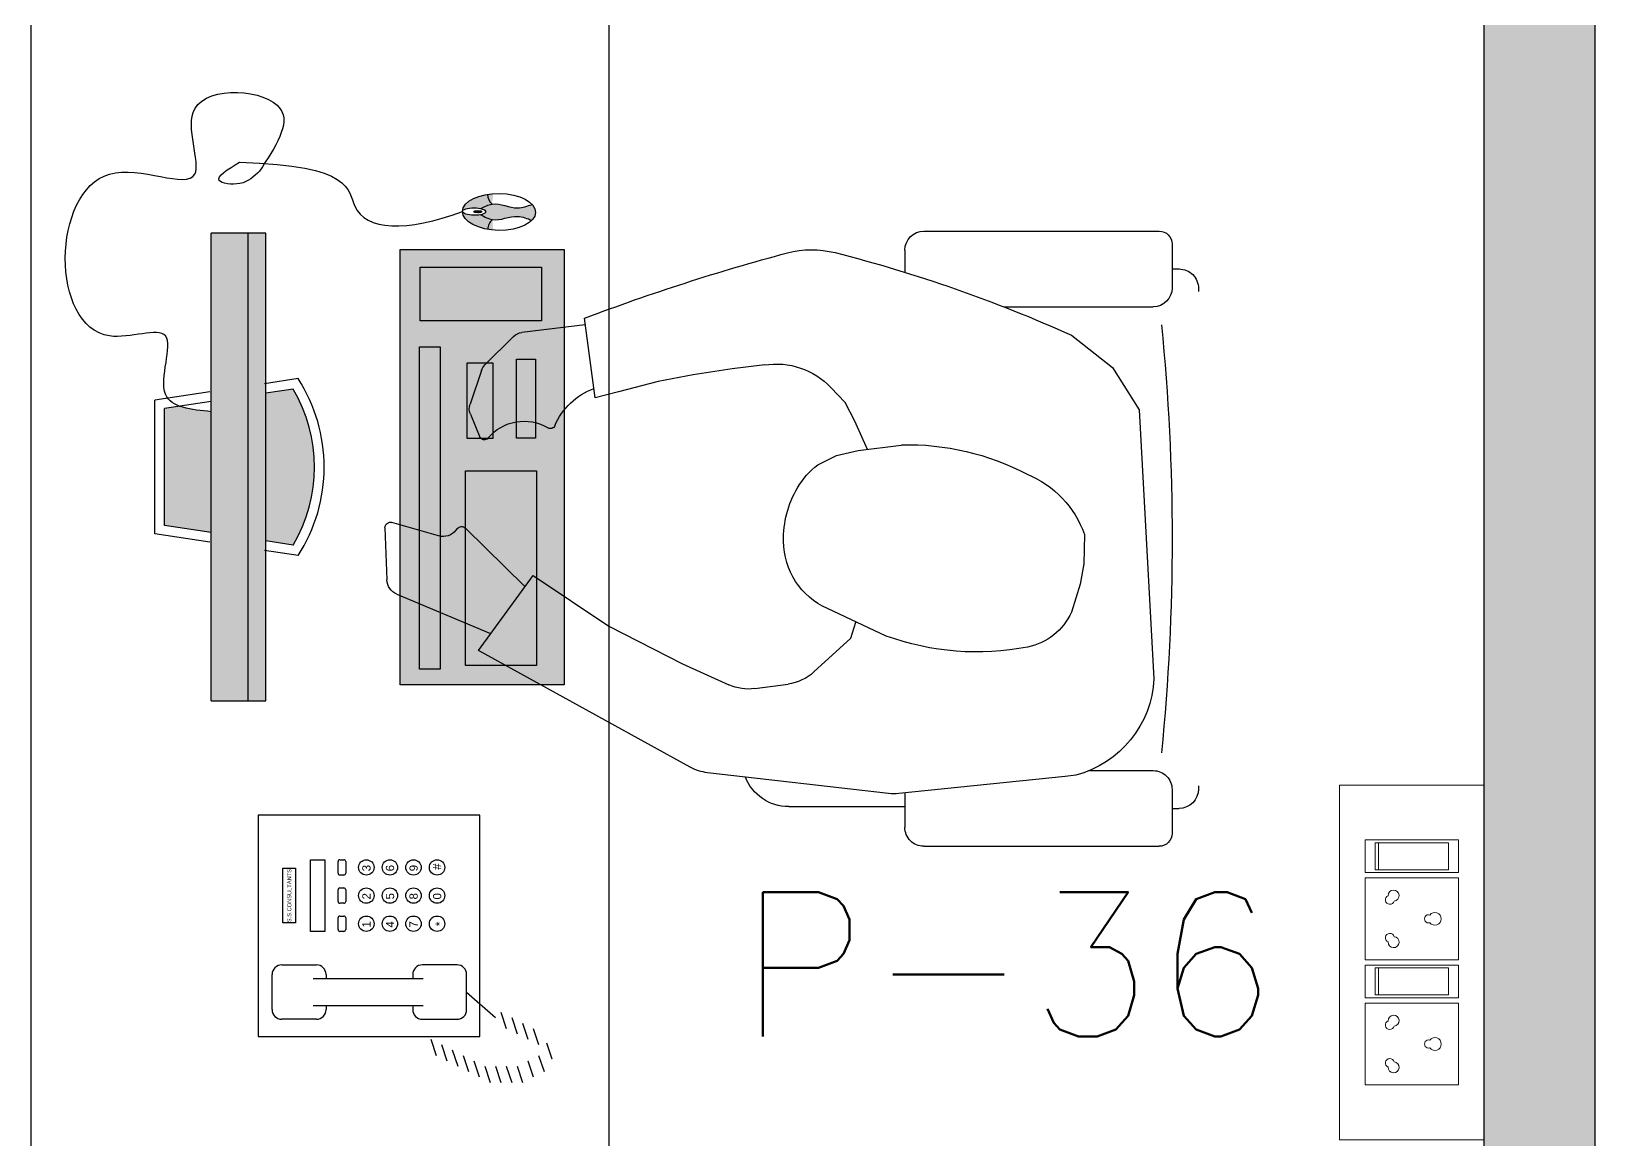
# Model space of a CAD drawing. Extents: x 11369658 to 11598203, y -3946797 to -3787209.
# Drawn here: x 11393188 to 11394812, y -3894258 to -3893106 of the extents above; entities that cross this region are included whole.
import ezdxf

# ---------------------------------------------------------------- set-up
doc = ezdxf.new("R2010")
doc.units = 0
doc.header["$MEASUREMENT"] = 0
doc.linetypes.add('CENTER', pattern=[0])
doc.layers.get('0').update_dxf_attribs({"linetype": 'CONTINUOUS'})
doc.layers.add('ELE-2NOS OF 6-16 RAW POWER SOCKET', color=1, linetype='CONTINUOUS', lineweight=20)
doc.layers.add('ELE-POWER SOCKET TEXT', color=7, linetype='CONTINUOUS', lineweight=5)
doc.layers.add('HS', color=251, linetype='CONTINUOUS')
doc.styles.add('ARIAL', font='arial.ttf', dxfattribs={"width": 0.75})
doc.styles.get("Standard").update_dxf_attribs({"font": 'arial.ttf'})

# ---------------------------------------------------------------- blocks, each defined once
blk = doc.blocks.new('6 MODULES RAW POWER')
at = {"layer": 'ELE-2NOS OF 6-16 RAW POWER SOCKET', "color": 1, "ltscale": 300}
for p, q in [((-6.077552437089629, 92.02330625927728), (-6.077552437089629, 19.72622087714798)), ((-6.077552437089629, 92.02330625927728), (-6.077552437089629, 19.72622087714798)), ((19.10981924441008, 92.02330625927728), (-6.077552437089629, 92.02330625927728)), ((-6.077552437089629, 92.02330625927728), (19.10981924441008, 92.02330625927728)), ((19.10981924441008, 19.72622087714798), (19.10981924441008, 92.02330625927728)), ((23.30771452467181, 92.02330625927728), (86.64348098579245, 92.02330625927728)), ((23.30771452467181, 19.72622087714798), (23.30771452467181, 92.02330625927728)), ((86.64348098579245, 92.02330625927728), (86.64348098579245, 19.72622087714798)), ((90.8413762660542, 92.02330625927728), (90.8413762660542, 19.72622087714798)), ((90.8413762660542, 92.02330625927728), (90.8413762660542, 19.72622087714798)), ((116.0287479475539, 92.02330625927728), (90.8413762660542, 92.02330625927728)), ((90.8413762660542, 92.02330625927728), (116.0287479475539, 92.02330625927728)), ((116.0287479475539, 19.72622087714798), (116.0287479475539, 92.02330625927728)), ((120.2266432278156, 19.72622087714798), (120.2266432278156, 92.02330625927728)), ((120.2266432278156, 92.02330625927728), (183.5624096890423, 92.02330625927728)), ((183.5624096890423, 92.02330625927728), (183.5624096890423, 19.72622087714798)), ((-3.978604796958763, 84.15225260881304), (-3.978604796958763, 27.59727452761222)), ((17.01087160434992, 84.15225260881304), (-3.978604796958763, 84.15225260881304)), ((17.01087160434992, 27.59727452761222), (17.01087160434992, 84.15225260881304)), ((92.94032390618506, 84.15225260881304), (92.94032390618506, 27.59727452761222)), ((113.9298003074937, 84.15225260881304), (92.94032390618506, 84.15225260881304)), ((113.9298003074937, 27.59727452761222), (113.9298003074937, 84.15225260881304)), ((-3.978604796958763, 30.11601169576926), (17.01087160434992, 30.11601169576926)), ((-3.978604796958763, 27.59727452761222), (17.01087160434992, 27.59727452761222)), ((92.94032390618506, 30.11601169576926), (113.9298003074937, 30.11601169576926)), ((92.94032390618506, 27.59727452761222), (113.9298003074937, 27.59727452761222)), ((-6.077552437089629, 19.72622087714798), (19.10981924441008, 19.72622087714798)), ((86.64348098579245, 19.72622087714798), (23.30771452467181, 19.72622087714798)), ((90.8413762660542, 19.72622087714798), (116.0287479475539, 19.72622087714798)), ((183.5624096890423, 19.72622087714798), (120.2266432278156, 19.72622087714798))]:
    blk.add_line(p, q, dxfattribs=at)
blk.add_lwpolyline([(-48.51514274815338, 0), (226, 0), (226, 111.7495271364164), (-48.51514274815338, 111.7495271364164)], close=True, dxfattribs=at)
for centre, radius, start, end in [((54.97559775526749, 73.7217762673341), 4.929470606321248, 307.1583653110645, 232.8416346889353), ((151.8945264584113, 73.7217762673341), 4.929470606321248, 307.1583653110644, 232.8416346889353), ((54.97559775526749, 68.79128193582112), 3.141532231910936, 161.4031195230226, 18.59688047697771), ((151.8945264584113, 68.79128193582112), 3.141532231910936, 161.4031195230224, 18.59688047697779), ((36.9264815646191, 41.762256586412), 4.248024088428537, 5.268912887088972, 272.5100337051845), ((40.27493976849705, 38.84012677893561), 3.427549703521761, 202.6838099297562, 75.09513666300917), ((69.67625574189651, 38.84012677893561), 3.427549703521761, 104.9048633369908, 337.3161900702437), ((73.02471394595122, 41.762256586412), 4.248024088428537, 267.4899662948152, 174.7310871129109), ((133.8454102677629, 41.762256586412), 4.248024088428537, 5.268912887088972, 272.5100337051849), ((137.1938684716409, 38.84012677893561), 3.427549703521761, 202.6838099297564, 75.09513666300917), ((166.5951844452171, 38.84012677893561), 3.427549703521761, 104.9048633369908, 337.3161900702436), ((169.943642649095, 41.762256586412), 4.248024088428537, 267.489966294815, 174.7310871129109)]:
    blk.add_arc(centre, radius, start, end, dxfattribs=at)

msp = doc.modelspace()

# ---------------------------------------------------------------- hatches: boundary and pattern name
h = msp.add_hatch(color=8)
h.dxf.hatch_style = 1
edge = h.paths.add_edge_path()
edge.add_arc((11393675.64543092, -3893275.287599035), 13.2539179130793, 179.2598745023485, 229.4615277725892, ccw=False)
edge.add_ellipse((11393674.23948504, -3893293.447306737), major_axis=(38.00888260555163, -0.5258028167620996), ratio=0.5040939593623253, start_angle=468.5600004424687, end_angle=539.9999999874688)
edge.add_ellipse((11393648.26346006, -3893293.107417654), major_axis=(12.032857611418, -0.1859137336754344), ratio=0.3216880064047317, start_angle=2.067571358566056e-08, end_angle=179.9999999655406, ccw=False)
edge.add_ellipse((11393648.26346006, -3893293.107417654), major_axis=(12.032857611418, -0.1859137336754344), ratio=0.3216880064047317, start_angle=-180.00000003445928, end_angle=2.067571358566056e-08, ccw=False)
edge.add_ellipse((11393674.23948504, -3893293.447306737), major_axis=(38.00888260555163, -0.5258028167620996), ratio=0.5040939593623253, start_angle=539.9999999874688, end_angle=612.3013535140204)
edge.add_arc((11393675.66407049, -3893311.731230734), 13.23356822491556, 128.5527937519682, 179.1747702921676, ccw=False)
edge.add_spline(control_points=[(11393667.41644116, -3893301.382127475), (11393675.8022336, -3893302.663434952), (11393690.24853616, -3893294.942578124), (11393703.48881451, -3893300.286695689), (11393708.35359457, -3893302.250246296)], knot_values=[0.4694720371276528, 0.4694720371276528, 0.4694720371276528, 0.4694720371276528, 1.407483953357447, 1.952313826482736, 1.952313826482736, 1.952313826482736, 1.952313826482736], degree=3, periodic=0)
edge.add_ellipse((11393674.23948504, -3893293.447306737), major_axis=(38.00888260555163, -0.5258028167620996), ratio=0.5040939593623253, start_angle=334.2319715225326, end_angle=385.7680285024122)
edge.add_spline(control_points=[(11393708.58404773, -3893285.591402721), (11393703.6699511, -3893287.416418888), (11393690.10422298, -3893292.454511352), (11393675.59828901, -3893284.095637765), (11393667.03093446, -3893285.360175204)], knot_values=[0.4506270724667458, 0.4506270724667458, 0.4506270724667458, 0.4506270724667458, 0.9954569455912963, 1.954670338081569, 1.954670338081569, 1.954670338081569, 1.954670338081569], degree=3, periodic=0)
h = msp.add_hatch(color=8)
h.dxf.hatch_style = 1
edge = h.paths.add_edge_path()
edge.add_ellipse((11393652.11461286, -3893293.291080637), major_axis=(4.098024485273234, -0.02806017541154832), ratio=0.2661020917250116, start_angle=0, end_angle=360)
h = msp.add_hatch(color=8)
h.dxf.hatch_style = 1
h.paths.add_polyline_path([(11393375.2537142, -3893315.725614291), (11393375.2537142, -3893801.725614022), (11393413.74963495, -3893801.725614022), (11393413.7496326, -3893315.725614104)])
h = msp.add_hatch(color=8)
h.dxf.hatch_style = 1
h.set_gradient(color1=(209, 209, 209), color2=(191, 191, 191), one_color=1, tint=0.75, name='INVCYLINDER')
h.paths.add_polyline_path([(11393431.9955557, -3893801.725614022), (11393413.74963495, -3893801.725614022), (11393413.7496326, -3893315.725614104), (11393431.9955557, -3893315.725614017)])
h = msp.add_hatch(color=8)
h.dxf.hatch_style = 1
h.paths.add_polyline_path([(11393592.43715783, -3893350.909162363), (11393592.43715783, -3893406.575985555), (11393718.27842911, -3893406.575985555), (11393718.27842911, -3893350.909162363)], flags=16)
h.paths.add_polyline_path([(11393639.47244558, -3893562.716820413), (11393639.47244558, -3893764.831980875), (11393713.16407314, -3893764.831980875), (11393713.16407314, -3893562.716820413)], flags=0)
h.paths.add_polyline_path([(11393591.71744577, -3893433.73325395), (11393591.71744577, -3893768.633588638), (11393613.13633318, -3893768.633588638), (11393613.13633318, -3893433.73325395)], flags=16)
h.paths.add_polyline_path([(11393571.36957902, -3893332.495094044), (11393571.36957902, -3893784.956133995), (11393741.76776085, -3893784.956133995), (11393741.76776085, -3893332.495094044)])
h.paths.add_polyline_path([(11393641.21375578, -3893450.368644442), (11393667.88322463, -3893450.368644442), (11393667.88322463, -3893529.142526757), (11393641.21375578, -3893529.142526757)], flags=0)
h.paths.add_polyline_path([(11393613.13633318, -3893768.633588638), (11393591.71744577, -3893768.633588638), (11393591.71744577, -3893433.73325395), (11393613.13633318, -3893433.73325395)], flags=0)
h.paths.add_polyline_path([(11393692.40967467, -3893446.677133113), (11393712.2253042, -3893446.677133113), (11393712.2253042, -3893528.728643542), (11393692.40967467, -3893528.728643542)], flags=16)
h.paths.add_polyline_path([(11393592.43715783, -3893406.575985555), (11393592.43715783, -3893350.909162363), (11393718.27842911, -3893350.909162363), (11393718.27842911, -3893406.575985555)], flags=0)
h.paths.add_polyline_path([(11393639.47244558, -3893562.716820413), (11393713.16407314, -3893562.716820413), (11393713.16407314, -3893764.831980875), (11393639.47244558, -3893764.831980875)], flags=16)
h.paths.add_polyline_path([(11393641.21375578, -3893450.368644442), (11393641.21375578, -3893529.142526757), (11393667.88322463, -3893529.142526757), (11393667.88322463, -3893450.368644442)], flags=16)
h = msp.add_hatch(color=8)
h.dxf.hatch_style = 1
h.set_gradient(color1=(209, 209, 209), color2=(191, 191, 191), one_color=1, tint=0.75, name='INVCYLINDER')
h.paths.add_polyline_path([(11393592.43715783, -3893350.909162363), (11393592.43715783, -3893406.575985555), (11393718.27842911, -3893406.575985555), (11393718.27842911, -3893350.909162363)])
h.paths.add_polyline_path([(11393639.47244558, -3893562.716820413), (11393639.47244558, -3893764.831980875), (11393713.16407314, -3893764.831980875), (11393713.16407314, -3893562.716820413)])
h.paths.add_polyline_path([(11393591.71744577, -3893433.73325395), (11393591.71744577, -3893768.633588638), (11393613.13633318, -3893768.633588638), (11393613.13633318, -3893433.73325395)])
h.paths.add_polyline_path([(11393641.21375578, -3893450.368644442), (11393641.21375578, -3893529.142526757), (11393667.88322463, -3893529.142526757), (11393667.88322463, -3893450.368644442)])
h.paths.add_polyline_path([(11393692.40967467, -3893446.677133113), (11393692.40967467, -3893528.728643542), (11393712.2253042, -3893528.728643542), (11393712.2253042, -3893446.677133113)])
h = msp.add_hatch(color=8)
h.dxf.hatch_style = 1
h.paths.add_polyline_path([(11393460.36647644, -3893477.725614019), (11393431.9955557, -3893482.021548539), (11393431.9955557, -3893635.429679502), (11393460.36647644, -3893639.725614022, 0.2729957282770792)])
edge = h.paths.add_edge_path()
edge.add_spline(control_points=[(11393375.2537142, -3893501.114240512), (11393363.45616184, -3893499.9847994), (11393351.65860949, -3893498.855358288), (11393342.59675883, -3893495.558344923)], knot_values=[0, 0, 0, 0, 28.67475405181993, 28.67475405181993, 28.67475405181993, 28.67475405181993], degree=3, periodic=0)
edge.add_line((11393342.59675883, -3893495.558344923), (11393326.63279345, -3893497.975614019))
edge.add_line((11393326.63279345, -3893497.975614019), (11393326.63279345, -3893619.475614021))
edge.add_line((11393326.63279345, -3893619.475614021), (11393375.2537142, -3893626.837810462))
edge.add_line((11393375.2537142, -3893626.837810462), (11393375.2537142, -3893501.114240512))
at = {"layer": 'HS', "lineweight": -3, "ltscale": 500}
h = msp.add_hatch(dxfattribs=at)
h.set_pattern_fill('ANSI31', color=8)
h.set_pattern_definition([(45, (532767.2245978583, -300955.6780442479), (-0.08838834764831845, 0.08838834764831845), [])])
h.paths.add_polyline_path([(11394812.47250971, -3892908.64164161), (11394697.47250971, -3892908.64164161), (11394697.47250971, -3895536.373280873), (11394812.47250971, -3895536.373280873)])

# ---------------------------------------------------------------- linework, layer by layer
at = {"color": 8, "lineweight": 25, "ltscale": 500}
for p, q in [((11394697.47250972, -3895536.373280873), (11394697.47250972, -3892906.373280877)), ((11393188.29408735, -3895297.049504276, 0.001307588085182942), (11393188.29408735, -3892997.191085117, 0.001307588085182942)), ((11393788.29408735, -3892997.191085117, 0.001307588085182942), (11393788.29408735, -3895297.049504276, 0.001307588085182942))]:
    msp.add_line(p, q, dxfattribs=at)
at = {"color": 8, "lineweight": 25}
for p, q in [((11394812.47250971, -3892906.373280876), (11394812.47250971, -3895536.373280872)), ((11393375.2537142, -3893801.725614022, 0.002615176170365885), (11393375.2537142, -3893315.725614017, 0.002615176170365885)), ((11393431.9955557, -3893315.725614017, 0.002615176170365885), (11393375.2537142, -3893315.725614291, 0.002615176170365885)), ((11393413.74963495, -3893801.725614022, 0.002615176170365885), (11393413.7496326, -3893315.725614155, 0.002615176170365885)), ((11393431.9955557, -3893801.725614022, 0.002615176170365885), (11393431.9955557, -3893315.725614017, 0.002615176170365885)), ((11394115.51578549, -3893313.465254785, 0.002615176170365885), (11394359.99099473, -3893313.465254785, 0.002615176170365885)), ((11393571.36957902, -3893784.956133995, 0.002615176170365885), (11393571.36957902, -3893332.495094044, 0.002615176170365885)), ((11393571.36957902, -3893332.495094044, 0.002615176170365885), (11393741.76776085, -3893332.495094044, 0.002615176170365885)), ((11393741.76776085, -3893332.495094044, 0.002615176170365885), (11393741.76776085, -3893784.956133995, 0.002615176170365885)), ((11394095.84376179, -3893333.137278507, 0.002615176170365885), (11394095.84376179, -3893356.256769056, 0.002615176170365885)), ((11394373.41795745, -3893326.892217521, 0.002615176170365885), (11394373.41795745, -3893372.593506915, 0.002615176170365885)), ((11393592.43715783, -3893406.575985555, 0.002615176170365885), (11393592.43715783, -3893350.909162363, 0.002615176170365885)), ((11393592.43715783, -3893350.909162363, 0.002615176170365885), (11393718.27842911, -3893350.909162363, 0.002615176170365885)), ((11393718.27842911, -3893350.909162363, 0.002615176170365885), (11393718.27842911, -3893406.575985555, 0.002615176170365885)), ((11394373.41795745, -3893352.809302226, 0.002615176170365885), (11394380.61937968, -3893352.809302226, 0.002615176170365885)), ((11394400.8060179, -3893372.995940465, 0.002615176170365885), (11394400.8060179, -3893376.344437862, 0.002615176170365885)), ((11394198.67645261, -3893392.153349666, 0.002615176170365885), (11394353.85811472, -3893392.153349666, 0.002615176170365885)), ((11393718.27842911, -3893406.575985555, 0.002615176170365885), (11393592.43715783, -3893406.575985555, 0.002615176170365885)), ((11393763.85914073, -3893410.767971342, 0.002615176170365885), (11393697.93126202, -3893418.747872584, 0.002615176170365885)), ((11393774.13085561, -3893486.83458773, 0.002615176170365885), (11393763.10328829, -3893404.051793156, 0.002615176170365885)), ((11393689.32361057, -3893422.910448775, 0.002615176170365885), (11393659.54696372, -3893452.391727503, 0.002615176170365885)), ((11394269.07562025, -3893421.714255579, 0.002615176170365885), (11394311.64223386, -3893455.110837456, 0.002615176170365885)), ((11393591.71744577, -3893768.633588638, 0.002615176170365885), (11393591.71744577, -3893433.73325395, 0.002615176170365885)), ((11393591.71744577, -3893433.73325395, 0.002615176170365885), (11393613.13633318, -3893433.73325395, 0.002615176170365885)), ((11393613.13633318, -3893433.73325395, 0.002615176170365885), (11393613.13633318, -3893768.633588638, 0.002615176170365885)), ((11393692.40967467, -3893528.728643542, 0.002615176170365885), (11393692.40967467, -3893446.677133113, 0.002615176170365885)), ((11393692.40967467, -3893446.677133113, 0.002615176170365885), (11393712.2253042, -3893446.677133113, 0.002615176170365885)), ((11393712.2253042, -3893446.677133113, 0.002615176170365885), (11393712.2253042, -3893528.728643542, 0.002615176170365885)), ((11393641.21375578, -3893529.142526757, 0.002615176170365885), (11393641.21375578, -3893450.368644442, 0.002615176170365885)), ((11393641.21375578, -3893450.368644442, 0.002615176170365885), (11393667.88322463, -3893450.368644442, 0.002615176170365885)), ((11393655.94970636, -3893458.153729685, 0.002615176170365885), (11393644.10263986, -3893493.218765259, 0.002615176170365885)), ((11393667.88322463, -3893450.368644442, 0.002615176170365885), (11393667.88322463, -3893529.142526757, 0.002615176170365885)), ((11393875.85113276, -3893462.806732386, 0.002615176170365885), (11393839.64230421, -3893469.877655789, 0.002615176170365885)), ((11393916.318638, -3893456.44894732, 0.002615176170365885), (11393875.85113276, -3893462.806732386, 0.002615176170365885)), ((11393947.55565153, -3893452.923562277, 0.002615176170365885), (11393916.318638, -3893456.44894732, 0.002615176170365885)), ((11393949.82409123, -3893452.567171343, 0.002615176170365885), (11393947.55565153, -3893452.923562277, 0.002615176170365885)), ((11394311.64223386, -3893455.110837456, 0.002615176170365885), (11394339.29340239, -3893499.144034414, 0.002615176170365885)), ((11393465.46263409, -3893466.713536296, 0.002615176170365885), (11393430.47970407, -3893472.010663521, 0.002615176170365885)), ((11393460.36647644, -3893477.725614019, 0.002615176170365885), (11393431.9955557, -3893482.021548539, 0.002615176170365885)), ((11393798.46166063, -3893480.494117552, 0.002615176170365885), (11393774.13085561, -3893486.83458773, 0.002615176170365885)), ((11393839.64230421, -3893469.877655789, 0.002615176170365885), (11393798.46166063, -3893480.494117552, 0.002615176170365885)), ((11394033.89328059, -3893491.641803745, 0.002615176170365885), (11394018.99798883, -3893476.013220312, 0.002615176170365885)), ((11393373.73786257, -3893480.60253256, 0.002615176170365885), (11393316.50779345, -3893489.26832919, 0.002615176170365885)), ((11393316.50779345, -3893628.182898849, 0.002615176170365885), (11393316.50779345, -3893489.26832919, 0.002615176170365885)), ((11393375.2537142, -3893490.613417575, 0.002615176170365885), (11393326.63279345, -3893497.975614019, 0.002615176170365885)), ((11394043.81675733, -3893510.815925542, 0.002615176170365885), (11394033.89328059, -3893491.641803745, 0.002615176170365885)), ((11393326.63279345, -3893619.475614021, 0.002615176170365885), (11393326.63279345, -3893497.975614019, 0.002615176170365885)), ((11393644.44940926, -3893503.587203514, 0.002615176170365885), (11393654.33372707, -3893527.451120375, 0.002615176170365885)), ((11394057.07588254, -3893540.341165904, 0.002615176170365885), (11394043.81675733, -3893510.815925542, 0.002615176170365885)), ((11394339.29340239, -3893499.144034414, 0.002615176170365885), (11394354.49770494, -3893778.705436418, 0.002615176170365885)), ((11393667.88322463, -3893529.142526757, 0.002615176170365885), (11393641.21375578, -3893529.142526757, 0.002615176170365885)), ((11393712.2253042, -3893528.728643542, 0.002615176170365885), (11393692.40967467, -3893528.728643542, 0.002615176170365885)), ((11394024.66375263, -3893546.516061204, 0.002615176170365885), (11394047.38341277, -3893541.56439949, 0.002615176170365885)), ((11394047.38341277, -3893541.56439949, 0.002615176170365885), (11394092.10959471, -3893535.919752758, 0.002615176170365885)), ((11394005.48963085, -3893556.43953795, 0.002615176170365885), (11394024.66375263, -3893546.516061204, 0.002615176170365885)), ((11393639.47244558, -3893764.831980875, 0.002615176170365885), (11393639.47244558, -3893562.716820413, 0.002615176170365885)), ((11393639.47244558, -3893562.716820413, 0.002615176170365885), (11393713.16407314, -3893562.716820413, 0.002615176170365885)), ((11393713.16407314, -3893562.716820413, 0.002615176170365885), (11393713.16407314, -3893764.831980875, 0.002615176170365885)), ((11393375.2537142, -3893626.837810462, 0.002615176170365885), (11393326.63279345, -3893619.475614021, 0.002615176170365885)), ((11393555.76145971, -3893621.84125714, 0.002615176170365885), (11393557.67243673, -3893675.811772395, 0.002615176170365885)), ((11393611.48064613, -3893630.15122984, 0.002615176170365885), (11393562.99034295, -3893616.19621818, 0.002615176170365885)), ((11393630.82949778, -3893622.697088649, 0.002615176170365885), (11393629.50855298, -3893624.366009884, 0.002615176170365885)), ((11393700.92522933, -3893682.738617973, 0.002615176170365885), (11393639.24131938, -3893622.170696383, 0.002615176170365885)), ((11393373.73786257, -3893636.848695481, 0.002615176170365885), (11393316.50779345, -3893628.182898849, 0.002615176170365885)), ((11393460.36647644, -3893639.725614021, 0.002615176170365885), (11393431.9955557, -3893635.429679502, 0.002615176170365885)), ((11394282.3541894, -3893628.636366198, 0.002615176170365885), (11394281.62089775, -3893659.160241412, 0.002615176170365885)), ((11393465.46263409, -3893650.737691743, 0.002615176170365885), (11393430.47970407, -3893645.440564521, 0.002615176170365885)), ((11394281.62089775, -3893659.160241412, 0.002615176170365885), (11394278.05520607, -3893680.453624897, 0.002615176170365885)), ((11393652.73182821, -3893749.423274517, 0.002615176170365885), (11393709.58136185, -3893671.381123938, 0.002615176170365885)), ((11393709.58136185, -3893671.381123938, 0.002615176170365885), (11393788.3366507, -3893723.971980929, 0.002615176170365885)), ((11393568.08550364, -3893690.884586997, 0.002615176170365885), (11393665.3714538, -3893731.680953985, 0.002615176170365885)), ((11394278.05520607, -3893680.453624897, 0.002615176170365885), (11394268.80456103, -3893709.551223438, 0.002615176170365885)), ((11394076.41066486, -3893734.249072051, 0.002615176170365885), (11394015.37253474, -3893705.577566635, 0.002615176170365885)), ((11393788.3366507, -3893723.971980929, 0.002615176170365885), (11393864.97267786, -3893763.073669493, 0.002615176170365885)), ((11394039.53348745, -3893736.370299593, 0.002615176170365885), (11394044.88237129, -3893719.988351714, 0.002615176170365885)), ((11394001.18340613, -3893771.658152588, 0.002615176170365885), (11394039.53348745, -3893736.370299593, 0.002615176170365885)), ((11393872.73260606, -3893870.575285256, 0.002615176170365885), (11393652.73182821, -3893749.423274517, 0.002615176170365885)), ((11393613.13633318, -3893768.633588638, 0.002615176170365885), (11393591.71744577, -3893768.633588638, 0.002615176170365885)), ((11393713.16407314, -3893764.831980875, 0.002615176170365885), (11393639.47244558, -3893764.831980875, 0.002615176170365885)), ((11393864.97267786, -3893763.073669493, 0.002615176170365885), (11393913.07997155, -3893784.934287269, 0.002615176170365885)), ((11393741.76776085, -3893784.956133995, 0.002615176170365885), (11393571.36957902, -3893784.956133995, 0.002615176170365885)), ((11393940.06219436, -3893788.890450567, 0.002615176170365885), (11393974.51902799, -3893784.19799996, 0.002615176170365885)), ((11393375.2537142, -3893801.725614022, 0.002615176170365885), (11393431.9955557, -3893801.725614022, 0.002615176170365885)), ((11394078.81996218, -3893897.992646025, 0.002615176170365885), (11393890.8320857, -3893876.352897439, 0.002615176170365885)), ((11394262.33492213, -3893880.285522124, 0.002615176170365885), (11394089.47375977, -3893898.057410162, 0.002615176170365885)), ((11394273.41821786, -3893878.886760004, 0.002615176170365885), (11394262.33492213, -3893880.285522124, 0.002615176170365885)), ((11394287.55765122, -3893874.117930807, 0.002615176170365885), (11394353.85811472, -3893874.117930807, 0.002615176170365885)), ((11394095.84376179, -3893897.402509077, 0.002615176170365885), (11394095.84376179, -3893933.134001967, 0.002615176170365885)), ((11394373.41795745, -3893893.677773558, 0.002615176170365885), (11394373.41795745, -3893939.379062951, 0.002615176170365885)), ((11394400.8060179, -3893889.926842611, 0.002615176170365885), (11394400.8060179, -3893893.275340006, 0.002615176170365885)), ((11393975.15580772, -3893911.605030727, 0.002615176170365885), (11394095.84376179, -3893911.605030727, 0.002615176170365885)), ((11394373.41795745, -3893913.461978247, 0.002615176170365885), (11394380.61937968, -3893913.461978247, 0.002615176170365885)), ((11393424.02273199, -3893920.549965261, 0.001307588085182942), (11393424.02273199, -3894150.549965261, 0.001307588085182942)), ((11393654.36885024, -3893920.549965261, 0.001307588085182942), (11393424.02273199, -3893920.549965261, 0.001307588085182942)), ((11393654.36885024, -3894150.549965261, 0.001307588085182942), (11393654.36885024, -3893920.549965261, 0.001307588085182942)), ((11393478.29224855, -3894041.249870205, 0.00261517615581397), (11393478.29224855, -3893966.76717186, 0.00261517615581397)), ((11393478.29224855, -3893966.76717186, 0.00261517615581397), (11393493.29224855, -3893966.76717186, 0.00261517615581397)), ((11393493.29224855, -3893966.76717186, 0.00261517615581397), (11393493.29224855, -3894041.249870205, 0.00261517615581397)), ((11393508.97533321, -3893966.76717186, 0.001307588085182942), (11393512.97533321, -3893966.76717186, 0.001307588085182942)), ((11394115.51578549, -3893952.806025688, 0.002615176170365885), (11394359.99099473, -3893952.806025688, 0.002615176170365885)), ((11393449.61426942, -3894032.477224506, 0.00261517615581397), (11393449.61426942, -3893975.539817557, 0.00261517615581397)), ((11393449.61426942, -3893975.539817557, 0.00261517615581397), (11393462.75367102, -3893975.539817557, 0.00261517615581397)), ((11393462.75367102, -3893975.539817557, 0.00261517615581397), (11393462.75367102, -3894032.477224506, 0.00261517615581397)), ((11393506.97533321, -3893980.76717186, 0.001307588085182942), (11393506.97533321, -3893968.76717186, 0.001307588085182942)), ((11393512.97533321, -3893982.76717186, 0.001307588085182942), (11393508.97533321, -3893982.76717186, 0.001307588085182942)), ((11393514.97533321, -3893968.76717186, 0.001307588085182942), (11393514.97533321, -3893980.76717186, 0.001307588085182942)), ((11393506.97533321, -3894010.008521032, 0.001307588085182942), (11393506.97533321, -3893998.008521032, 0.001307588085182942)), ((11393508.97533321, -3893996.008521032, 0.001307588085182942), (11393512.97533321, -3893996.008521032, 0.001307588085182942)), ((11393514.97533321, -3893998.008521032, 0.001307588085182942), (11393514.97533321, -3894010.008521032, 0.001307588085182942)), ((11393512.97533321, -3894012.008521032, 0.001307588085182942), (11393508.97533321, -3894012.008521032, 0.001307588085182942)), ((11393462.75367102, -3894032.477224506, 0.00261517615581397), (11393449.61426942, -3894032.477224506, 0.00261517615581397)), ((11393506.97533321, -3894039.249870205, 0.001307588085182942), (11393506.97533321, -3894027.249870205, 0.001307588085182942)), ((11393508.97533321, -3894025.249870205, 0.001307588085182942), (11393512.97533321, -3894025.249870205, 0.001307588085182942)), ((11393514.97533321, -3894027.249870205, 0.001307588085182942), (11393514.97533321, -3894039.249870205, 0.001307588085182942)), ((11393493.29224855, -3894041.249870205, 0.00261517615581397), (11393478.29224855, -3894041.249870205, 0.00261517615581397)), ((11393512.97533321, -3894041.249870205, 0.001307588085182942), (11393508.97533321, -3894041.249870205, 0.001307588085182942)), ((11393448.50003774, -3894076.042909376, 0.001307588085182942), (11393484.54819117, -3894076.046403637, 0.001307588085182942)), ((11393630.59594154, -3894076.042909376, 0.001307588085182942), (11393594.54778811, -3894076.046403637, 0.001307588085182942)), ((11393438.49908552, -3894122.54290924, 0.001307588085182942), (11393438.49908552, -3894086.042909332, 0.001307588085182942)), ((11393481.14461342, -3894090.228085961, 0.001307588085182942), (11393595.39408251, -3894090.228085961, 0.001307588085182942)), ((11393494.54723895, -3894086.046403592, 0.001307588085182942), (11393494.54723895, -3894090.327009188, 0.001307588085182942)), ((11393584.54874034, -3894086.046403592, 0.001307588085182942), (11393584.54874034, -3894090.327009188, 0.001307588085182942)), ((11393640.59689377, -3894122.54290924, 0.001307588085182942), (11393640.59689377, -3894086.042909332, 0.001307588085182942)), ((11393640.59689377, -3894104.292909285, 0.001307588085182942), (11393670.53673992, -3894130.85125077, 0.001307588085182942)), ((11393481.14461342, -3894118.357732609, 0.001307588085182942), (11393595.39408251, -3894118.357732609, 0.001307588085182942)), ((11393494.54723895, -3894118.357732609, 0.001307588085182942), (11393494.54723895, -3894122.546403501, 0.001307588085182942)), ((11393584.54874034, -3894118.357732609, 0.001307588085182942), (11393584.54874034, -3894122.546403501, 0.001307588085182942)), ((11393676.1428846, -3894125.245106088, 0.001307588085182942), (11393681.74902929, -3894142.06354014, 0.001307588085182942)), ((11393484.54628672, -3894132.546403456, 0.001307588085182942), (11393448.49813329, -3894132.542909194, 0.001307588085182942)), ((11393594.54969256, -3894132.546403456, 0.001307588085182942), (11393630.59784599, -3894132.542909194, 0.001307588085182942)), ((11393687.35517397, -3894130.85125077, 0.001307588085182942), (11393692.96131866, -3894147.669684824, 0.001307588085182942)), ((11393698.56746334, -3894136.457395455, 0.001307588085182942), (11393704.17360803, -3894153.275829507, 0.001307588085182942)), ((11393709.77975271, -3894142.06354014, 0.001307588085182942), (11393715.38589739, -3894158.881974192, 0.001307588085182942)), ((11393424.02273199, -3894150.549965261, 0.001307588085182942), (11393654.36885024, -3894150.549965261, 0.001307588085182942)), ((11393603.26300371, -3894153.275829507, 0.001307588085182942), (11393608.86914839, -3894170.094263561, 0.001307588085182942)), ((11393614.47529308, -3894158.881974192, 0.001307588085182942), (11393620.08143776, -3894175.700408245, 0.001307588085182942)), ((11393723.3691873, -3894156.901818508, 0.001307588085182942), (11393728.97533198, -3894173.720252562, 0.001307588085182942)), ((11393625.68758245, -3894164.488118878, 0.001307588085182942), (11393631.29372713, -3894181.30655293, 0.001307588085182942)), ((11393636.89987181, -3894170.094263561, 0.001307588085182942), (11393642.5060165, -3894186.912697613, 0.001307588085182942)), ((11393648.11216118, -3894175.700408245, 0.001307588085182942), (11393653.71830587, -3894192.518842297, 0.001307588085182942)), ((11393704.17360803, -3894175.700408245, 0.001307588085182942), (11393709.77975271, -3894192.518842297, 0.001307588085182942)), ((11393715.38589739, -3894170.094263561, 0.001307588085182942), (11393720.99204208, -3894186.912697613, 0.001307588085182942)), ((11393659.32445055, -3894181.30655293, 0.001307588085182942), (11393664.93059524, -3894198.124986982, 0.001307588085182942)), ((11393670.53673992, -3894181.30655293, 0.001307588085182942), (11393676.1428846, -3894198.124986982, 0.001307588085182942)), ((11393681.74902929, -3894181.30655293, 0.001307588085182942), (11393687.35517397, -3894198.124986982, 0.001307588085182942)), ((11393692.96131866, -3894181.30655293, 0.001307588085182942), (11393698.56746334, -3894198.124986982, 0.001307588085182942))]:
    msp.add_line(p, q, dxfattribs=at)
at = {"color": 8}
for centre in [(11393536.34980059, -3893974.76717186, 0.001307588085182942), (11393560.84980059, -3893974.76717186, 0.001307588085182942), (11393585.34980059, -3893974.76717186, 0.001307588085182942), (11393609.84980059, -3893974.76717186, 0.001307588085182942), (11393536.34980059, -3894004.008521032, 0.001307588085182942), (11393560.84980059, -3894004.008521032, 0.001307588085182942), (11393585.34980059, -3894004.008521032, 0.001307588085182942), (11393609.84980059, -3894004.008521032, 0.001307588085182942), (11393536.34980059, -3894033.249870205, 0.001307588085182942), (11393560.84980059, -3894033.249870205, 0.001307588085182942), (11393585.34980059, -3894033.249870205, 0.001307588085182942), (11393609.84980059, -3894033.249870205, 0.001307588085182942)]:
    msp.add_circle(centre, 8, dxfattribs=at)
for centre, radius, start, end in [((11393675.64241718, -3893275.357072297, 0.002615176170365885), 13.25391791307647, 179.2598745063741, 229.5773125259854), ((11393675.66105674, -3893311.800703999, 0.002615176170365885), 13.23356822491399, 127.5346679428124, 179.1747702841041), ((11393323.06883379, -3893558.725614019, 0.002615176170365885), 159.4102966545111, 329.4611315018292, 30.5388684971098), ((11393323.06883379, -3893558.725614019, 0.002615176170365885), 169.535296654641, 327.1302492113667, 32.86975078823676), ((11393508.97533321, -3893968.76717186, 0.001307588085182942), 2, 90, 180), ((11393512.97533321, -3893968.76717186, 0.001307588085182942), 2, 0, 90), ((11393508.97533321, -3893980.76717186, 0.001307588085182942), 2, 180, 270), ((11393512.97533321, -3893980.76717186, 0.001307588085182942), 2, 270, 0), ((11393508.97533321, -3893998.008521032, 0.001307588085182942), 2, 90, 180), ((11393512.97533321, -3893998.008521032, 0.001307588085182942), 2, 0, 90), ((11393508.97533321, -3894010.008521032, 0.001307588085182942), 2, 180, 270), ((11393512.97533321, -3894010.008521032, 0.001307588085182942), 2, 270, 0), ((11393508.97533321, -3894027.249870205, 0.001307588085182942), 2, 90, 180), ((11393512.97533321, -3894027.249870205, 0.001307588085182942), 2, 0, 90), ((11393508.97533321, -3894039.249870205, 0.001307588085182942), 2, 180, 270), ((11393512.97533321, -3894039.249870205, 0.001307588085182942), 2, 270, 0), ((11393448.49908552, -3894086.04290933, 0.001307588085182942), 10, 89.99454417294888, 180), ((11393484.54723895, -3894086.046403592, 0.001307588085182942), 10.00000000016732, 0, 89.99454417294888), ((11393594.54874034, -3894086.046403591, 0.001307588085182942), 9.999999999236172, 90.00545582705163, 180), ((11393630.59689377, -3894086.04290933, 0.001307588085182942), 10, 0, 90.00545582705112), ((11393448.49908552, -3894122.542909238, 0.001307588085182942), 10.00000000063298, 180, 269.9945441729491), ((11393484.54723895, -3894122.546403501, 0.001307588085182942), 10, 269.9945441729489, 0), ((11393594.54874034, -3894122.546403501, 0.001307588085182942), 9.999999998137355, 180, 270.0054558270521), ((11393630.59689377, -3894122.54290924, 0.001307588085182942), 9.999999999701833, 270.0054558270513, 0)]:
    msp.add_arc(centre, radius, start, end, dxfattribs=at)
for centre, major_axis, ratio in [((11393674.2364713, -3893293.51678, 0.002615176170365885), (38.00888260555113, -0.5258028167620932), 0.5040939593623253), ((11393648.26044632, -3893293.176890921, 0.002615176170365885), (12.03285761141819, -0.1859137336754364), 0.3216880064047317), ((11393652.11461286, -3893293.291080637, 0.002615176170365885), (4.098024485273249, -0.02806017541154829), 0.2661020917250114)]:
    msp.add_ellipse(centre, major_axis=major_axis, ratio=ratio, dxfattribs=at)
at = {"color": 8, "extrusion": (0, 0, -0.9999999999999999)}
for centre, major_axis, ratio, start_param, end_param in [((11394115.51578549, -3893333.137278507, 0.002615176170365885), (0.7758574193302368, -19.65671799899719), 0.9999999991214308, 1.61024619274684, 3.181042519197061), ((11394531.99201512, -3895427.900670001, 0.002615176170365885), (-15.89562310120864, -2164.925282942607), 0.9999999991715892, 2.771178495052932, 2.873445866623981), ((11393574.65842078, -3893675.210336126, 0.002615176170365885), (-2.857525952821342, -16.75469861089107), 0.9999999991821601, 0.2281456300156377, 1.366477954337745), ((11394210.96941801, -3893683.512219094, 0.002615176170365885), (1.420313978971036, -63.41069491200979), 0.9999999991479847, -1.125357855216803, -0.1739828267197838)]:
    msp.add_ellipse(centre, major_axis=major_axis, ratio=ratio, start_param=start_param, end_param=end_param, dxfattribs=at)
at = {"color": 8, "extrusion": (0, 0, -1)}
for centre, major_axis, ratio, start_param, end_param in [((11394359.99099473, -3893326.892217521, 0.002615176170365885), (0.4365718760336932, -13.41986338652586), 0.999999999096382, 3.174112952245129, 4.744909278836173), ((11393999.0966018, -3893431.164521255, 0.002615176170365885), (0.6205749669084377, -98.35816091127973), 0.9999999991497168, 2.887097332260101, 3.397350030254553), ((11393652.62975934, -3894791.169261828, 0.002615176170365885), (23.37786009381528, -1501.62112062022), 0.9999999991867052, 3.406607932153399, 3.580129781187734), ((11394380.61937968, -3893372.995940465, 0.002615176170365885), (-0.2808424258119414, -20.18468456464483), 0.9999999991461607, 3.127679911683388, 4.698476238652587), ((11394353.85811472, -3893372.593506915, 0.002615176170365885), (1.502828277001915, -19.5020243973623), 0.9999999991327081, -1.493888203403713, 0.07690812308574291), ((11392143.1430409, -3893633.135640236, 0.002615176170365885), (0.268433070815743, -2230.274902332396), 0.999999999130103, 4.612615419880972, 4.812403258361938), ((11393699.70414654, -3893433.394985659, 0.002615176170365885), (10.43266602407346, -10.43266602407346), 0.9999999998877857, 3.146577062202178, 3.806536918588644), ((11393669.92749969, -3893462.876264388, 0.002615176170365885), (10.43266602480002, -10.43266602480002), 0.9999999991010011, 2.682013333022486, 3.146577062332344), ((11393962.03684677, -3893530.301751019, 0.002615176170365885), (0.2782470143260979, -78.68760292705888), 0.9999999991861656, 2.989294160171361, 3.954545823333276), ((11393796.31088669, -3893542.490688017, 0.002615176170365885), (1.924682722587325, -69.45796391685933), 0.9999999991292563, 1.994275334766274, 2.824627467032875), ((11393658.0804332, -3893497.941299964, 0.002615176170365885), (-10.43266602520537, -10.43266602520537), 0.9999999999171121, 0.3927148263068018, 1.111217006164771), ((11393700.06240589, -3893559.41549734, 0.002615176170365885), (0.9860391679138525, -48.38029170712966), 0.999999999166669, 2.279074880016427, 3.706122923910391), ((11393658.87740172, -3893525.569152525, 0.002615176170365885), (-3.477555341779405, -3.477555341779406), 0.999999999797869, 4.614891182997784, 6.675900134043406), ((11393727.65975359, -3893513.806660183, 0.002615176170365885), (-3.477555342006578, -3.477555342006579), 0.9999999998915357, 4.322766878560284, 6.041939226424299), ((11394098.67250321, -3893801.568406913, 0.002615176170365885), (-2.157045314821896, -266.1414685328908), 0.9999999991263019, 3.109092605499936, 3.618568927590396), ((11394051.04200372, -3893618.234992636, 0.002615176170365885), (-5.318828063624024, -76.58594496770237), 0.9999999991286492, 2.017902395549624, 2.437030125154796), ((11394183.48532375, -3893663.216335051, 0.002615176170365885), (1.202289992437729, -104.7348144460708), 0.9999999991478912, 3.537566709493716, 4.387410509686974), ((11394074.93030793, -3893633.627988957, 0.002615176170365885), (-0.3673944423655074, -105.1555199329692), 0.9999999991813626, 1.546457480285748, 2.09886376556387), ((11393561.42345439, -3893621.640778385, 0.002615176170365885), (-4.006143753674737, -4.006143753674738), 0.9999999997467772, 0.7500051532573746, 2.636411908591553), ((11393616.18131179, -3893613.817549225, 0.002615176170365885), (-0.6770976677994641, -16.98313630977016), 0.999999999127301, -0.9411099048446943, 0.2403697000707776), ((11393635.27191151, -3893626.213242201, 0.002615176170365885), (4.006143753774201, -4.006143753774201), 0.9999999998975404, 3.025728631827112, 4.703260630526903), ((11394046.09615468, -3893635.737547578, 0.002615176170365885), (-0.1453287767851056, -76.29906923161174), 0.9999999991375393, 0.4125303121582102, 1.567813386112932), ((11394170.49289307, -3893475.914852839, 0.002615176170365885), (-0.01614926372737009, -274.9327813012665), 0.9999999991445039, -0.1934996773078055, 0.3491994093244335), ((11393967.88277275, -3893735.467738837, 0.002615176170365885), (1.239652792526558, -49.16443321731887), 0.9999999991453935, -0.7186280983645199, -0.1101417351179848), ((11393933.42593911, -3893740.160189444, 0.002615176170365885), (0.4732971616873882, -49.1777817987824), 0.9999999990878347, -0.1257269061482189, 0.4361422804142991), ((11394245.79086999, -3893773.626605351, 0.002615176170365885), (-0.1057778652302135, -108.8253615703813), 0.9999999991487177, -1.525081833149523, -0.2576497282111454), ((11393896.45618424, -3893827.495474786, 0.002615176170365885), (-0.7333286338141959, -49.17459162771286), 0.9999999991871363, 0.09969637645046558, 0.4884603979301652), ((11393975.15580772, -3893863.206248878, 0.002615176170365885), (-0.04933991953356589, -48.39875670078283), 0.999999999144931, -0.001019445560334731, 1.196123630233824), ((11394353.85811472, -3893893.677773558, 0.002615176170365885), (-1.204090009063123, -19.52274611043284), 0.9999999991124134, 3.079994417431777, 4.650790744712164), ((11394084.44406071, -3893849.135223372, 0.002615176170365885), (34.77555342786642, -34.77555342786641), 0.9999999999479067, 0.6829479310809986, 0.9000061895032684), ((11394380.61937968, -3893893.275340006, 0.002615176170365885), (0.2808389675577254, -20.18468461276088), 0.9999999991461613, -1.556883756310577, 0.01391257035748605), ((11394115.51578549, -3893933.134001967, 0.002615176170365885), (-0.861932571064509, -19.65313179848878), 0.9999999990970261, -0.04382917651022034, 1.526967150656433), ((11394359.99099473, -3893939.379062951, 0.002615176170365885), (-0.4365738702356687, -13.41986332165084), 0.9999999990963814, 4.679868533176249, 6.250664860148582)]:
    msp.add_ellipse(centre, major_axis=major_axis, ratio=ratio, start_param=start_param, end_param=end_param, dxfattribs=at)
at = {"color": 8}
for points in [[(11393375.2537142, -3893501.114240512, 0.002615176170365885), (11393327.75779345, -3893483.045395747, 0.002615176170365885), (11393327.75779345, -3893422.429798774, 0.002615176170365885), (11393269.54028397, -3893422.429798774, 0.002615176170365885), (11393269.54028397, -3893254.274307983, 0.002615176170365885), (11393358.2594861, -3893254.274307983, 0.002615176170365885), (11393358.2594861, -3893186.256482434, 0.002615176170365885), (11393446.97868822, -3893186.256482434, 0.002615176170365885), (11393425.26980753, -3893251.195146438, 0.002615176170365885)], [(11393425.26980753, -3893251.195146438, 0.002615176170365885), (11393405.04745724, -3893263.955053238, 0.002615176170365885), (11393383.49548592, -3893260.76473462, 0.002615176170365885), (11393404.70148057, -3893241.893800821, 0.002615176170365885)], [(11393655.25530341, -3893290.123432253, 0.002615176170365885), (11393667.02716094, -3893285.429760627, 0.002615176170365885), (11393693.71536998, -3893289.377970025, 0.002615176170365885), (11393708.58103397, -3893285.660875984, 0.002615176170365885)], [(11393655.19962067, -3893296.436076952, 0.002615176170365885), (11393667.40739076, -3893301.450677285, 0.002615176170365885), (11393693.59342794, -3893298.192832872, 0.002615176170365885), (11393708.35058082, -3893302.319719559, 0.002615176170365885)]]:
    msp.add_spline(points, degree=3, dxfattribs=at)
msp.add_open_spline([(11393404.70148057, -3893241.893800821, 0.002615176170365885), (11393523.20974335, -3893245.140014704, 0.002615176170365885), (11393507.57163047, -3893311.090946896, 0.002615176170365885), (11393578.40202286, -3893315.13512744, 0.002615176170365885), (11393636.2275887, -3893292.990977183, 0.002615176170365885)], degree=3, knots=[0, 0, 0, 0, 1.55833911271002, 3.964450640453975, 3.964450640453975, 3.964450640453975, 3.964450640453975], dxfattribs=at)

# ---------------------------------------------------------------- block references
at = {"layer": 'ELE-2NOS OF 6-16 RAW POWER SOCKET', "xscale": 1.34228755900615, "yscale": 1.34228755900615, "zscale": 1.34228755900615, "rotation": 269.9999999999999}
msp.add_blockref('6 MODULES RAW POWER', (11394547.49032953, -3893954.403614413), dxfattribs=at)

# ---------------------------------------------------------------- texts
at = {"color": 8, "lineweight": 20, "style": 'ARIAL'}
for s, height, p in [('S.S.CONSULTANTS', 4.233600000000001, (11393458.43204871, -3894031.628471248, 0.002973978322395123)), ('3', 8.573040000000002, (11393540.73654803, -3893978.799345549, 0.003341750543140806)), ('6', 8.573040000000002, (11393565.23654803, -3893978.799345549, 0.003341750543140806)), ('9', 8.573040000000002, (11393589.73654803, -3893978.799345549, 0.003341750543140806)), ('#', 8.573040000000002, (11393614.23654803, -3893977.299345549, 0.003341750543140806)), ('2', 8.573040000000002, (11393540.73654803, -3894008.040694723, 0.003341750543140806)), ('5', 8.573040000000002, (11393565.23654803, -3894008.040694723, 0.003341750543140806)), ('8', 8.573040000000002, (11393589.73654803, -3894008.040694723, 0.003341750543140806)), ('0', 8.573040000000002, (11393614.23654803, -3894008.040694723, 0.003341750543140806)), ('1', 8.573040000000002, (11393540.73654803, -3894037.282043895, 0.003341750543140806)), ('4', 8.573040000000002, (11393565.23654803, -3894037.282043895, 0.003341750543140806)), ('7', 8.573040000000002, (11393589.73654803, -3894037.282043895, 0.003341750543140806)), ('*', 8.573040000000002, (11393616.73654803, -3894035.782043895, 0.003341750543140806))]:
    msp.add_text(s, height=height, rotation=90, dxfattribs=at).set_placement(p)
at = {"layer": 'ELE-POWER SOCKET TEXT', "color": 0, "linetype": 'CENTER', "ltscale": 500, "insert": (11393922.67367095, -3894000.437782797), "char_height": 150, "width": 3324.973445620388, "attachment_point": 1}
msp.add_mtext('{\\Fromans.shx|c228;P-36\\P}', dxfattribs=at)

doc.saveas('drawing.dxf')
